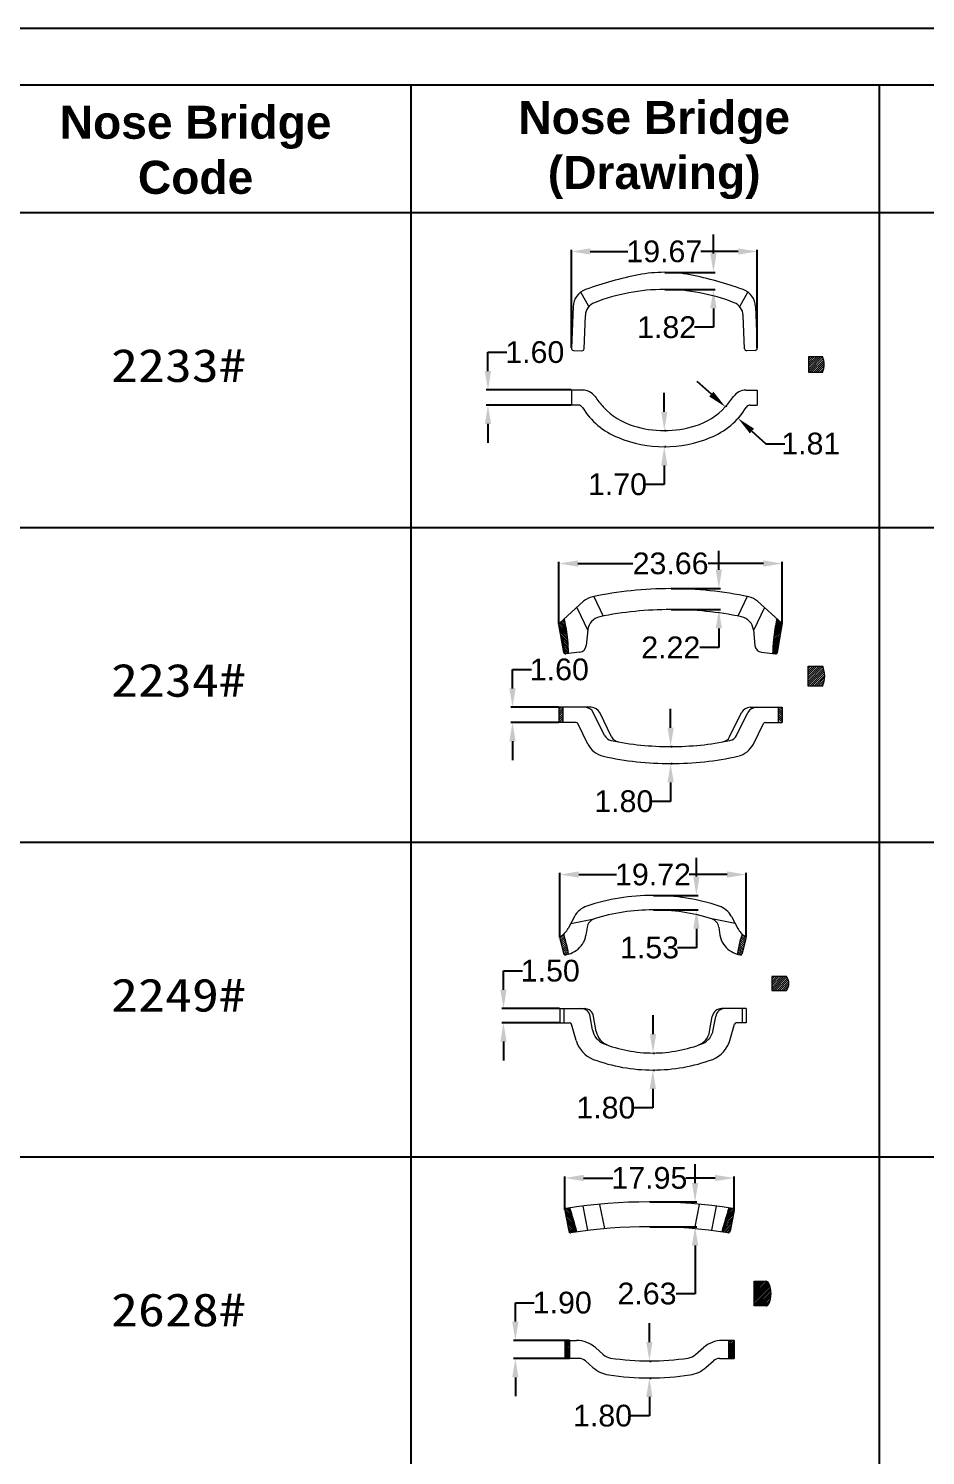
# Model space of a CAD drawing. Header units: inches. Extents: x 3613 to 8393, y -2205 to -794.
# Drawn here: x 5851 to 5946, y -1039.8 to -888.6 of the extents above; entities that cross this region are included whole.
import ezdxf

# ---------------------------------------------------------------- set-up
doc = ezdxf.new("R2010")
doc.units = ezdxf.units.IN
doc.header["$MEASUREMENT"] = 0
doc.layers.add('2', color=1, linetype='Continuous')
doc.styles.get("Standard").update_dxf_attribs({"font": 'arial.ttf'})
doc.dimstyles.new('Standard$0', dxfattribs={"dimtxt": 2.3, "dimasz": 2, "dimexe": 1, "dimexo": 1, "dimgap": 1, "dimtad": 0, "dimtih": 1, "dimtoh": 1, "dimdec": 1, "dimzin": 0, "dimdsep": 46, "dimtxsty": 'Standard', "dimcen": 0, "dimclrd": 4, "dimclre": 4, "dimclrt": 4, "dimadec": 1, "dimazin": 0, "dimtfac": 1, "dimtdec": 1, "dimtofl": 0, "dimtmove": 0, "dimatfit": 0, "dimfxl": 1, "dimtolj": 1, "dimtzin": 0, "dimarcsym": 0})

# ---------------------------------------------------------------- blocks, each defined once
blk = doc.blocks.new('*D320')
at = {"color": 0, "lineweight": -2, "transparency": 16777216}
for p, q in [((5899.69, -924.93), (5899.69, -922.93)), ((5899.69, -922.93), (5901.69, -922.93)), ((5908.49, -926.93), (5899.51, -926.93)), ((5908.49, -928.53), (5899.51, -928.53)), ((5899.69, -930.53), (5899.69, -932.53))]:
    blk.add_line(p, q, dxfattribs=at)
at = {"color": 0, "transparency": 16777216}
for points in [[(5899.35, -924.93), (5900.02, -924.93), (5899.69, -926.93)], [(5899.35, -930.53), (5900.02, -930.53), (5899.69, -928.53)]]:
    blk.add_solid(points, dxfattribs=at)
at = {"layer": 'Defpoints', "color": 0, "transparency": 16777216}
for p in [(5908.55, -926.93), (5899.69, -928.53), (5908.55, -928.53)]:
    blk.add_point(p, dxfattribs=at)
at = {"color": 0, "lineweight": 9, "transparency": 16777216, "insert": (5904.65, -922.93), "char_height": 2.3, "attachment_point": 5}
blk.add_mtext('\\A1;1.60', dxfattribs=at)
blk = doc.blocks.new('*D361')
at = {"color": 0, "lineweight": -2, "transparency": 16777216}
for p, q in [((5908.53, -922.45), (5908.53, -912.08)), ((5910.53, -912.26), (5914.51, -912.26)), ((5926.21, -912.26), (5922.23, -912.26)), ((5928.21, -922.45), (5928.21, -912.08))]:
    blk.add_line(p, q, dxfattribs=at)
at = {"color": 0, "transparency": 16777216}
for points in [[(5910.53, -911.93), (5910.53, -912.59), (5908.53, -912.26)], [(5926.21, -911.93), (5926.21, -912.59), (5928.21, -912.26)]]:
    blk.add_solid(points, dxfattribs=at)
at = {"layer": 'Defpoints', "color": 0, "transparency": 16777216}
for p in [(5928.21, -912.26), (5908.53, -922.51), (5928.21, -922.51)]:
    blk.add_point(p, dxfattribs=at)
at = {"color": 0, "lineweight": 9, "transparency": 16777216, "insert": (5918.37, -912.26), "char_height": 2.3, "attachment_point": 5}
blk.add_mtext('\\A1;19.67', dxfattribs=at)
blk = doc.blocks.new('*D313')
at = {"color": 0, "lineweight": -2, "transparency": 16777216}
for p, q in [((5907.21, -951.73), (5907.21, -945.13)), ((5909.21, -945.31), (5915.05, -945.31)), ((5928.87, -945.31), (5923.03, -945.31)), ((5930.87, -951.73), (5930.87, -945.13))]:
    blk.add_line(p, q, dxfattribs=at)
at = {"color": 0, "transparency": 16777216}
for points in [[(5909.21, -944.98), (5909.21, -945.65), (5907.21, -945.31)], [(5928.87, -944.98), (5928.87, -945.65), (5930.87, -945.31)]]:
    blk.add_solid(points, dxfattribs=at)
at = {"layer": 'Defpoints', "color": 0, "transparency": 16777216}
for p in [(5930.87, -945.31), (5907.21, -951.79), (5930.87, -951.79)]:
    blk.add_point(p, dxfattribs=at)
at = {"color": 0, "lineweight": 9, "transparency": 16777216, "insert": (5919.04, -945.31), "char_height": 2.3, "attachment_point": 5}
blk.add_mtext('\\A1;23.66', dxfattribs=at)
blk = doc.blocks.new('*D314')
at = {"color": 0, "lineweight": -2, "transparency": 16777216}
for p, q in [((5902.29, -958.54), (5902.29, -956.54)), ((5902.29, -956.54), (5904.29, -956.54)), ((5907.15, -960.54), (5902.11, -960.54)), ((5907.15, -962.14), (5902.11, -962.14)), ((5902.29, -964.14), (5902.29, -966.14))]:
    blk.add_line(p, q, dxfattribs=at)
at = {"color": 0, "transparency": 16777216}
for points in [[(5901.95, -958.54), (5902.62, -958.54), (5902.29, -960.54)], [(5901.95, -964.14), (5902.62, -964.14), (5902.29, -962.14)]]:
    blk.add_solid(points, dxfattribs=at)
at = {"layer": 'Defpoints', "color": 0, "transparency": 16777216}
for p in [(5902.29, -960.54), (5907.21, -960.54), (5907.21, -962.14)]:
    blk.add_point(p, dxfattribs=at)
at = {"color": 0, "lineweight": 9, "transparency": 16777216, "insert": (5907.25, -956.54), "char_height": 2.3, "attachment_point": 5}
blk.add_mtext('\\A1;1.60', dxfattribs=at)
blk = doc.blocks.new('*D315')
at = {"color": 0, "lineweight": -2, "transparency": 16777216}
for p, q in [((5924.15, -945.97), (5924.15, -943.97)), ((5919.1, -947.97), (5924.33, -947.97)), ((5919.1, -950.19), (5924.33, -950.19)), ((5924.15, -952.19), (5924.15, -954.19)), ((5924.15, -954.19), (5922.15, -954.19))]:
    blk.add_line(p, q, dxfattribs=at)
at = {"color": 0, "transparency": 16777216}
for points in [[(5923.82, -945.97), (5924.48, -945.97), (5924.15, -947.97)], [(5923.82, -952.19), (5924.48, -952.19), (5924.15, -950.19)]]:
    blk.add_solid(points, dxfattribs=at)
at = {"layer": 'Defpoints', "color": 0, "transparency": 16777216}
for p in [(5919.04, -947.97), (5919.04, -950.19), (5924.15, -950.19)]:
    blk.add_point(p, dxfattribs=at)
at = {"color": 0, "lineweight": 9, "transparency": 16777216, "insert": (5919.06, -954.19), "char_height": 2.3, "attachment_point": 5}
blk.add_mtext('\\A1;2.22', dxfattribs=at)
blk = doc.blocks.new('*D316')
at = {"color": 0, "lineweight": -2, "transparency": 16777216}
for p, q in [((5919.04, -962.7), (5919.04, -960.7)), ((5919.1, -964.7), (5919.22, -964.7)), ((5919.1, -966.5), (5919.22, -966.5)), ((5919.04, -968.5), (5919.04, -970.5)), ((5919.04, -970.5), (5917.04, -970.5))]:
    blk.add_line(p, q, dxfattribs=at)
at = {"color": 0, "transparency": 16777216}
for points in [[(5918.71, -962.7), (5919.38, -962.7), (5919.04, -964.7)], [(5918.71, -968.5), (5919.38, -968.5), (5919.04, -966.5)]]:
    blk.add_solid(points, dxfattribs=at)
at = {"layer": 'Defpoints', "color": 0, "transparency": 16777216}
for p in [(5919.04, -964.7), (5919.04, -966.5), (5919.04, -966.5)]:
    blk.add_point(p, dxfattribs=at)
at = {"color": 0, "lineweight": 9, "transparency": 16777216, "insert": (5914.08, -970.5), "char_height": 2.3, "attachment_point": 5}
blk.add_mtext('\\A1;1.80', dxfattribs=at)
blk = doc.blocks.new('*D317')
at = {"color": 0, "lineweight": -2, "transparency": 16777216}
for p, q in [((5923.58, -912.47), (5923.58, -910.47)), ((5918.43, -914.47), (5923.76, -914.47)), ((5918.43, -916.29), (5923.76, -916.29)), ((5923.58, -918.29), (5923.58, -920.29)), ((5923.58, -920.29), (5921.58, -920.29))]:
    blk.add_line(p, q, dxfattribs=at)
at = {"color": 0, "transparency": 16777216}
for points in [[(5923.24, -912.47), (5923.91, -912.47), (5923.58, -914.47)], [(5923.24, -918.29), (5923.91, -918.29), (5923.58, -916.29)]]:
    blk.add_solid(points, dxfattribs=at)
at = {"layer": 'Defpoints', "color": 0, "transparency": 16777216}
for p in [(5918.37, -914.47), (5918.37, -916.29), (5923.58, -916.29)]:
    blk.add_point(p, dxfattribs=at)
at = {"color": 0, "lineweight": 9, "transparency": 16777216, "insert": (5918.62, -920.29), "char_height": 2.3, "attachment_point": 5}
blk.add_mtext('\\A1;1.82', dxfattribs=at)
blk = doc.blocks.new('*D318')
at = {"color": 0, "lineweight": -2, "transparency": 16777216}
for p, q in [((5918.37, -929.23), (5918.37, -927.23)), ((5918.43, -931.23), (5918.55, -931.23)), ((5918.43, -932.93), (5918.55, -932.93)), ((5918.37, -934.93), (5918.37, -936.93)), ((5918.37, -936.93), (5916.37, -936.93))]:
    blk.add_line(p, q, dxfattribs=at)
at = {"color": 0, "transparency": 16777216}
for points in [[(5918.04, -929.23), (5918.71, -929.23), (5918.37, -931.23)], [(5918.04, -934.93), (5918.7, -934.93), (5918.37, -932.93)]]:
    blk.add_solid(points, dxfattribs=at)
at = {"layer": 'Defpoints', "color": 0, "transparency": 16777216}
for p in [(5918.37, -931.23), (5918.37, -932.93), (5918.37, -932.93)]:
    blk.add_point(p, dxfattribs=at)
at = {"color": 0, "lineweight": 9, "transparency": 16777216, "insert": (5913.41, -936.93), "char_height": 2.3, "attachment_point": 5}
blk.add_mtext('\\A1;1.70', dxfattribs=at)
blk = doc.blocks.new('*D319')
at = {"color": 0, "lineweight": -2, "transparency": 16777216}
for p, q in [((5923.36, -927.37), (5921.87, -926.03)), ((5924.88, -928.67), (5924.96, -928.58)), ((5926.22, -929.89), (5926.3, -929.8)), ((5927.66, -931.28), (5929.14, -932.62)), ((5929.14, -932.62), (5931.14, -932.62))]:
    blk.add_line(p, q, dxfattribs=at)
at = {"color": 0, "transparency": 16777216}
for points in [[(5923.58, -927.12), (5923.13, -927.62), (5924.84, -928.71)], [(5927.88, -931.03), (5927.43, -931.52), (5926.18, -929.93)]]:
    blk.add_solid(points, dxfattribs=at)
at = {"layer": 'Defpoints', "color": 0, "transparency": 16777216}
for p in [(5924.84, -928.71), (5926.18, -929.93), (5926.18, -929.93)]:
    blk.add_point(p, dxfattribs=at)
at = {"color": 0, "lineweight": 9, "transparency": 16777216, "insert": (5933.89, -932.62), "char_height": 2.3, "attachment_point": 5}
blk.add_mtext('\\A1;1.81', dxfattribs=at)
blk = doc.blocks.new('*D355')
at = {"color": 0, "lineweight": -2, "transparency": 16777216}
for p, q in [((5917.18, -995.16), (5917.19, -993.16)), ((5917.24, -997.16), (5917.35, -997.16)), ((5917.23, -998.96), (5917.34, -998.96)), ((5917.16, -1000.96), (5917.15, -1002.96)), ((5917.15, -1002.96), (5915.15, -1002.96))]:
    blk.add_line(p, q, dxfattribs=at)
at = {"color": 0, "transparency": 16777216}
for points in [[(5916.85, -995.16), (5917.52, -995.16), (5917.17, -997.16)], [(5916.82, -1000.96), (5917.49, -1000.96), (5917.16, -998.96)]]:
    blk.add_solid(points, dxfattribs=at)
at = {"layer": 'Defpoints', "color": 0, "transparency": 16777216}
for p in [(5917.17, -997.16), (5917.16, -998.96), (5917.16, -998.96)]:
    blk.add_point(p, dxfattribs=at)
at = {"color": 0, "lineweight": 9, "transparency": 16777216, "insert": (5912.18, -1002.96), "char_height": 2.3, "attachment_point": 5}
blk.add_mtext('\\A1;1.80', dxfattribs=at)
blk = doc.blocks.new('*D337')
at = {"color": 0, "lineweight": -2, "transparency": 16777216}
for p, q in [((5907.31, -984.91), (5907.31, -978.08)), ((5909.31, -978.26), (5913.32, -978.26)), ((5925.03, -978.26), (5921.02, -978.26)), ((5927.03, -984.91), (5927.03, -978.08))]:
    blk.add_line(p, q, dxfattribs=at)
at = {"color": 0, "transparency": 16777216}
for points in [[(5909.31, -977.92), (5909.31, -978.59), (5907.31, -978.26)], [(5925.03, -977.92), (5925.03, -978.59), (5927.03, -978.26)]]:
    blk.add_solid(points, dxfattribs=at)
at = {"layer": 'Defpoints', "color": 0, "transparency": 16777216}
for p in [(5927.03, -978.26), (5907.31, -984.97), (5927.03, -984.97)]:
    blk.add_point(p, dxfattribs=at)
at = {"color": 0, "lineweight": 9, "transparency": 16777216, "insert": (5917.17, -978.26), "char_height": 2.3, "attachment_point": 5}
blk.add_mtext('\\A1;19.72', dxfattribs=at)
blk = doc.blocks.new('*D338')
at = {"color": 0, "lineweight": -2, "transparency": 16777216}
for p, q in [((5921.77, -978.47), (5921.77, -976.47)), ((5917.23, -980.47), (5921.95, -980.47)), ((5917.23, -982), (5921.95, -982)), ((5921.77, -984), (5921.77, -986)), ((5921.77, -986), (5919.77, -986))]:
    blk.add_line(p, q, dxfattribs=at)
at = {"color": 0, "transparency": 16777216}
for points in [[(5921.44, -978.47), (5922.11, -978.47), (5921.77, -980.47)], [(5921.44, -984), (5922.11, -984), (5921.77, -982)]]:
    blk.add_solid(points, dxfattribs=at)
at = {"layer": 'Defpoints', "color": 0, "transparency": 16777216}
for p in [(5917.17, -980.47), (5917.17, -982), (5921.77, -982)]:
    blk.add_point(p, dxfattribs=at)
at = {"color": 0, "lineweight": 9, "transparency": 16777216, "insert": (5916.81, -986), "char_height": 2.3, "attachment_point": 5}
blk.add_mtext('\\A1;1.53', dxfattribs=at)
blk = doc.blocks.new('*D339')
at = {"color": 0, "lineweight": -2, "transparency": 16777216}
for p, q in [((5901.33, -990.45), (5901.33, -988.45)), ((5901.33, -988.45), (5903.33, -988.45)), ((5907.25, -992.45), (5901.15, -992.45)), ((5907.25, -993.95), (5901.15, -993.95)), ((5901.33, -995.95), (5901.33, -997.95))]:
    blk.add_line(p, q, dxfattribs=at)
at = {"color": 0, "transparency": 16777216}
for points in [[(5901, -990.45), (5901.66, -990.45), (5901.33, -992.45)], [(5901, -995.95), (5901.66, -995.95), (5901.33, -993.95)]]:
    blk.add_solid(points, dxfattribs=at)
at = {"layer": 'Defpoints', "color": 0, "transparency": 16777216}
for p in [(5901.33, -992.45), (5907.31, -992.45), (5907.31, -993.95)]:
    blk.add_point(p, dxfattribs=at)
at = {"color": 0, "lineweight": 9, "transparency": 16777216, "insert": (5906.29, -988.45), "char_height": 2.3, "attachment_point": 5}
blk.add_mtext('\\A1;1.50', dxfattribs=at)
blk = doc.blocks.new('*D636')
at = {"color": 0, "lineweight": -2, "transparency": 16777216}
for p, q in [((5902.59, -1025.61), (5902.59, -1023.61)), ((5902.59, -1023.61), (5904.59, -1023.61)), ((5908.32, -1027.61), (5902.41, -1027.61)), ((5908.32, -1029.51), (5902.41, -1029.51)), ((5902.59, -1031.51), (5902.59, -1033.51))]:
    blk.add_line(p, q, dxfattribs=at)
at = {"color": 0, "transparency": 16777216}
for points in [[(5902.26, -1025.61), (5902.92, -1025.61), (5902.59, -1027.61)], [(5902.26, -1031.51), (5902.92, -1031.51), (5902.59, -1029.51)]]:
    blk.add_solid(points, dxfattribs=at)
at = {"layer": 'Defpoints', "color": 0, "transparency": 16777216}
for p in [(5902.59, -1027.61), (5908.38, -1027.61), (5908.38, -1029.51)]:
    blk.add_point(p, dxfattribs=at)
at = {"color": 0, "lineweight": 9, "transparency": 16777216, "insert": (5907.56, -1023.61), "char_height": 2.3, "attachment_point": 5}
blk.add_mtext('\\A1;1.90', dxfattribs=at)
blk = doc.blocks.new('*D637')
at = {"color": 0, "lineweight": -2, "transparency": 16777216}
for p, q in [((5907.82, -1013.76), (5907.82, -1010.22)), ((5909.82, -1010.4), (5912.92, -1010.4)), ((5923.76, -1010.4), (5920.66, -1010.4)), ((5925.76, -1013.76), (5925.76, -1010.22))]:
    blk.add_line(p, q, dxfattribs=at)
at = {"color": 0, "transparency": 16777216}
for points in [[(5909.82, -1010.06), (5909.82, -1010.73), (5907.82, -1010.4)], [(5923.76, -1010.06), (5923.76, -1010.73), (5925.76, -1010.4)]]:
    blk.add_solid(points, dxfattribs=at)
at = {"layer": 'Defpoints', "color": 0, "transparency": 16777216}
for p in [(5925.76, -1010.4), (5907.82, -1013.82), (5925.76, -1013.82)]:
    blk.add_point(p, dxfattribs=at)
at = {"color": 0, "lineweight": 9, "transparency": 16777216, "insert": (5916.79, -1010.4), "char_height": 2.3, "attachment_point": 5}
blk.add_mtext('\\A1;17.95', dxfattribs=at)
blk = doc.blocks.new('*D638')
at = {"color": 0, "lineweight": -2, "transparency": 16777216}
for p, q in [((5916.79, -1027.78), (5916.79, -1025.78)), ((5916.85, -1029.78), (5916.97, -1029.78)), ((5916.85, -1031.58), (5916.97, -1031.58)), ((5916.79, -1033.58), (5916.79, -1035.58)), ((5916.79, -1035.58), (5914.79, -1035.58))]:
    blk.add_line(p, q, dxfattribs=at)
at = {"color": 0, "transparency": 16777216}
for points in [[(5916.46, -1027.78), (5917.12, -1027.78), (5916.79, -1029.78)], [(5916.46, -1033.58), (5917.12, -1033.58), (5916.79, -1031.58)]]:
    blk.add_solid(points, dxfattribs=at)
at = {"layer": 'Defpoints', "color": 0, "transparency": 16777216}
for p in [(5916.79, -1029.78), (5916.79, -1031.58), (5916.79, -1031.58)]:
    blk.add_point(p, dxfattribs=at)
at = {"color": 0, "lineweight": 9, "transparency": 16777216, "insert": (5911.83, -1035.58), "char_height": 2.3, "attachment_point": 5}
blk.add_mtext('\\A1;1.80', dxfattribs=at)
blk = doc.blocks.new('*D639')
at = {"color": 0, "lineweight": -2, "transparency": 16777216}
for p, q in [((5921.63, -1010.93), (5921.63, -1008.93)), ((5916.85, -1012.93), (5921.81, -1012.93)), ((5916.85, -1015.56), (5921.81, -1015.56)), ((5921.63, -1017.56), (5921.63, -1022.65)), ((5921.63, -1022.65), (5919.63, -1022.65))]:
    blk.add_line(p, q, dxfattribs=at)
at = {"color": 0, "transparency": 16777216}
for points in [[(5921.3, -1010.93), (5921.97, -1010.93), (5921.63, -1012.93)], [(5921.3, -1017.56), (5921.97, -1017.56), (5921.63, -1015.56)]]:
    blk.add_solid(points, dxfattribs=at)
at = {"layer": 'Defpoints', "color": 0, "transparency": 16777216}
for p in [(5916.79, -1012.93), (5916.79, -1015.56), (5921.63, -1015.56)]:
    blk.add_point(p, dxfattribs=at)
at = {"color": 0, "lineweight": 9, "transparency": 16777216, "insert": (5916.54, -1022.65), "char_height": 2.3, "attachment_point": 5}
blk.add_mtext('\\A1;2.63', dxfattribs=at)

msp = doc.modelspace()

# ---------------------------------------------------------------- hatches: boundary and pattern name
at = {"lineweight": 9}
h = msp.add_hatch(dxfattribs=at)
h.set_pattern_fill('ANSI31', color=1, scale=0.05, style=0)
h.set_pattern_definition([(45, (5624.058, -1150.09468), (-0.1122532, 0.1122532), [])])
edge = h.paths.add_edge_path()
edge.add_arc((5933.412, -924.228), 1.906, 333.51896, 386.48104)
edge.add_line((5935.118, -923.378), (5933.668, -923.378))
edge.add_line((5933.668, -923.378), (5933.668, -925.078))
edge.add_line((5933.668, -925.078), (5935.118, -925.078))
h = msp.add_hatch(dxfattribs=at)
h.set_pattern_fill('ANSI31', color=1, style=0)
h.set_pattern_definition([(135, (8056.45478, -1071.60615), (0.088388348, 0.088388348), [])])
h.paths.add_polyline_path([(5907.21, -951.823, -0.2564712), (5907.273, -951.641), (5907.788, -951.174, -0.0323578), (5908.141, -953.394, -0.0141051), (5908.235, -954.846), (5907.929, -954.883, -0.3991937), (5907.709, -954.718)])
h = msp.add_hatch(dxfattribs=at)
h.set_pattern_fill('ANSI31', color=1, style=0)
h.set_pattern_definition([(45, (3781.62467, -1071.60615), (-0.088388348, 0.088388348), [])])
h.paths.add_polyline_path([(5930.869, -951.823, 0.2564712), (5930.806, -951.641), (5930.292, -951.174, 0.0323578), (5929.939, -953.394, 0.0141051), (5929.845, -954.846), (5930.15, -954.883, 0.3991937), (5930.371, -954.718)])
h = msp.add_hatch(dxfattribs=at)
h.set_pattern_fill('ANSI31', color=1, scale=0.05, style=0)
h.set_pattern_definition([(45, (5481.78275, -1181.30033), (-0.1122532, 0.1122532), [])])
edge = h.paths.add_edge_path()
edge.add_arc((5932.508, -957.239), 2.856, 338.4314, 381.5686)
edge.add_line((5935.165, -956.189), (5933.615, -956.189))
edge.add_line((5933.615, -956.189), (5933.615, -958.289))
edge.add_line((5933.615, -958.289), (5935.165, -958.289))
h = msp.add_hatch(dxfattribs=at)
h.set_pattern_fill('ANSI31', color=1, scale=0.05, style=0)
h.set_pattern_definition([(45, (5482.532, -1182.9567), (-0.1122532, 0.1122532), [])])
h.paths.add_polyline_path([(5907.635, -960.541), (5907.208, -960.541), (5907.208, -962.041), (5907.635, -962.041)])
h = msp.add_hatch(dxfattribs=at)
h.set_pattern_fill('ANSI31', color=1, scale=0.05, style=0)
h.set_pattern_definition([(135, (6355.54745, -1182.9567), (0.1122532, 0.1122532), [])])
h.paths.add_polyline_path([(5930.445, -960.541), (5930.872, -960.541), (5930.872, -962.041), (5930.445, -962.041)])
h = msp.add_hatch(dxfattribs=at)
h.set_pattern_fill('ANSI31', color=1, scale=0.05, style=0)
h.set_pattern_definition([(45, (4475.30929, -1834.20993), (-0.112253202, 0.112253202), [])])
h.paths.add_polyline_path([(5907.706, -986.624, 0.4258261), (5907.956, -986.769), (5908.234, -986.689, 0.0432404), (5907.714, -984.568, -0.0441165), (5907.402, -984.805, 0.2577821), (5907.308, -984.975, 0.060155), (5907.314, -985.022)])
h = msp.add_hatch(dxfattribs=at)
h.set_pattern_fill('ANSI31', color=1, scale=0.05, style=0)
h.set_pattern_definition([(135, (7359.02912, -1834.20993), (0.112253202, 0.112253202), [])])
h.paths.add_polyline_path([(5926.624, -984.568, 0.0441165), (5926.937, -984.805, -0.3237679), (5927.024, -985.023, 0.000745), (5927.025, -985.022), (5926.632, -986.624, -0.4258261), (5926.383, -986.769), (5926.105, -986.689, -0.0432404)])
h = msp.add_hatch(dxfattribs=at)
h.set_pattern_fill('ANSI31', color=1, scale=0.05, style=0)
h.set_pattern_definition([(45, (4477.12266, -1833.12708), (-0.112253202, 0.112253202), [])])
edge = h.paths.add_edge_path()
edge.add_arc((5930.228, -989.798), 1.338, 325.90194, 394.09806)
edge.add_line((5931.336, -989.048), (5929.766, -989.048))
edge.add_line((5929.766, -989.048), (5929.766, -990.548))
edge.add_line((5929.766, -990.548), (5931.336, -990.548))
h = msp.add_hatch(dxfattribs=at)
h.set_pattern_fill('ANSI31', color=1, style=0)
h.set_pattern_definition([(135, (6352.98817, -1223.3947), (0.088388348, 0.088388348), [])])
h.paths.add_polyline_path([(5907.82, -1013.861, -0.4255104), (5907.986, -1013.625, -0.00174), (5908.379, -1013.565, -0.0023835), (5909.121, -1016.085, 0.0030165), (5908.47, -1016.181, -0.4025577), (5908.243, -1016.022)])
h = msp.add_hatch(dxfattribs=at)
h.set_pattern_fill('ANSI31', color=1, style=0)
h.set_pattern_definition([(45, (5480.59343, -1223.3947), (-0.088388348, 0.088388348), [])])
h.paths.add_polyline_path([(5924.461, -1016.085, -0.0030165), (5925.112, -1016.181, 0.4025577), (5925.339, -1016.022), (5925.761, -1013.861, 0.4255104), (5925.596, -1013.625, 0.00174), (5925.202, -1013.565, 0.0023835)])
h = msp.add_hatch(dxfattribs=at)
h.set_pattern_fill('ANSI31', color=1, style=0)
h.set_pattern_definition([(45, (5780.11632, -1085.06472), (-0.08838835, 0.08838835), [])])
edge = h.paths.add_edge_path()
edge.add_arc((5929.153, -1021.639), 0.3, 25.901, 90)
edge.add_line((5929.153, -1021.339), (5927.883, -1021.339))
edge.add_line((5927.883, -1021.339), (5927.883, -1023.939))
edge.add_line((5927.883, -1023.939), (5929.153, -1023.939))
edge.add_arc((5929.153, -1023.639), 0.3, 270, 334.099)
edge.add_arc((5927.093, -1022.639), 2.589, 334.099, 385.901)
h = msp.add_hatch(dxfattribs=at)
h.set_pattern_fill('ANSI31', color=1, style=0)
h.set_pattern_definition([(135, (6352.98817, -1223.89775), (0.088388348, 0.088388348), [])])
h.paths.add_polyline_path([(5907.817, -1029.507), (5908.379, -1029.507), (5908.379, -1027.607), (5907.817, -1027.607)])
h = msp.add_hatch(dxfattribs=at)
h.set_pattern_fill('ANSI31', color=1, style=0)
h.set_pattern_definition([(45, (5480.59343, -1223.89775), (-0.088388348, 0.088388348), [])])
h.paths.add_polyline_path([(5925.765, -1027.607), (5925.202, -1027.607), (5925.202, -1029.507), (5925.765, -1029.507)])

# ---------------------------------------------------------------- linework, layer by layer
for p, q in [((6171.935, -894.646), (5762.68, -894.646)), ((5891.505, -894.646), (5891.505, -1150.606)), ((5941.152, -894.646), (5941.152, -1150.606)), ((5775.497, -908.139), (6171.935, -908.139)), ((5775.497, -941.48), (6171.935, -941.48)), ((5775.497, -974.822), (6171.935, -974.822)), ((5775.497, -1008.164), (6171.935, -1008.164))]:
    msp.add_line(p, q)
at = {"color": 0, "lineweight": 9}
for p, q in [((5908.705, -918.093), (5908.535, -922.504)), ((5928.038, -918.093), (5928.208, -922.504)), ((5909.874, -922.555), (5910.01, -919.025)), ((5926.869, -922.555), (5926.733, -919.025)), ((5908.746, -922.732), (5909.646, -922.767)), ((5927.997, -922.732), (5927.097, -922.767)), ((5933.668, -923.378), (5935.118, -923.378)), ((5933.668, -925.078), (5933.668, -923.378)), ((5935.118, -925.078), (5933.668, -925.078)), ((5909.721, -926.934), (5908.535, -926.934)), ((5908.535, -926.934), (5908.535, -928.534)), ((5927.022, -926.934), (5928.208, -926.934)), ((5928.208, -926.934), (5928.208, -928.534)), ((5909.266, -928.534), (5908.535, -928.534)), ((5927.477, -928.534), (5928.208, -928.534)), ((5907.271, -951.629), (5909.823, -949.313)), ((5930.808, -951.629), (5928.256, -949.313)), ((5907.709, -954.718), (5907.208, -951.811)), ((5930.371, -954.718), (5930.871, -951.811)), ((5910.267, -952.352), (5910.103, -953.992)), ((5927.813, -952.352), (5927.976, -953.992)), ((5909.402, -954.707), (5907.929, -954.883)), ((5928.677, -954.707), (5930.15, -954.883)), ((5933.615, -956.189), (5935.165, -956.189)), ((5933.615, -958.289), (5933.615, -956.189)), ((5935.165, -958.289), (5933.615, -958.289)), ((5910.627, -960.541), (5907.208, -960.541)), ((5907.208, -960.541), (5907.208, -962.141)), ((5907.635, -960.541), (5907.635, -962.141)), ((5912.052, -963.525), (5910.848, -961.085)), ((5912.791, -963.667), (5911.524, -961.099)), ((5925.289, -963.667), (5926.555, -961.099)), ((5926.028, -963.525), (5927.231, -961.085)), ((5927.452, -960.541), (5930.872, -960.541)), ((5930.445, -960.541), (5930.445, -962.141)), ((5930.872, -960.541), (5930.872, -962.141)), ((5909.016, -962.141), (5907.208, -962.141)), ((5910.267, -964.434), (5909.195, -962.253)), ((5927.812, -964.434), (5928.884, -962.253)), ((5929.064, -962.141), (5930.872, -962.141)), ((5908.862, -982.687), (5908.182, -983.965)), ((5910.188, -983.826), (5910.072, -984.658)), ((5924.15, -983.826), (5924.266, -984.658)), ((5925.477, -982.687), (5926.156, -983.965)), ((5907.314, -985.022), (5907.706, -986.624)), ((5927.025, -985.022), (5926.632, -986.624)), ((5908.234, -986.689), (5907.956, -986.769)), ((5926.105, -986.689), (5926.383, -986.769)), ((5931.336, -989.048), (5929.766, -989.048)), ((5929.766, -989.048), (5929.766, -990.548)), ((5929.766, -990.548), (5931.336, -990.548)), ((5907.308, -992.45), (5909.895, -992.45)), ((5907.308, -992.45), (5907.308, -993.95)), ((5907.714, -992.45), (5907.714, -993.95)), ((5927.03, -992.45), (5924.443, -992.45)), ((5926.624, -992.45), (5926.624, -993.95)), ((5927.03, -992.45), (5927.03, -993.95)), ((5907.308, -993.95), (5908.339, -993.95)), ((5909.026, -995.826), (5908.532, -994.095)), ((5910.779, -994.714), (5910.525, -993.276)), ((5911.163, -994.874), (5910.88, -993.276)), ((5923.175, -994.874), (5923.458, -993.276)), ((5923.559, -994.714), (5923.814, -993.276)), ((5925.312, -995.826), (5925.807, -994.095)), ((5927.03, -993.95), (5925.999, -993.95)), ((5907.818, -1013.846), (5908.246, -1016.037)), ((5909.725, -1013.381), (5910.225, -1015.939)), ((5911.517, -1013.187), (5912.018, -1015.752)), ((5922.065, -1013.187), (5921.563, -1015.752)), ((5923.856, -1013.381), (5923.356, -1015.939)), ((5925.764, -1013.846), (5925.336, -1016.037)), ((5927.883, -1021.339), (5929.153, -1021.339)), ((5927.883, -1023.939), (5927.883, -1021.339)), ((5929.153, -1023.939), (5927.883, -1023.939)), ((5907.817, -1027.607), (5909.082, -1027.607)), ((5907.817, -1027.607), (5907.817, -1029.507)), ((5908.379, -1029.507), (5908.379, -1027.607)), ((5925.765, -1027.607), (5924.5, -1027.607)), ((5925.202, -1029.507), (5925.202, -1027.607)), ((5925.765, -1027.607), (5925.765, -1029.507)), ((5911.908, -1029.104), (5911.073, -1028.363)), ((5921.674, -1029.104), (5922.509, -1028.363)), ((5909.345, -1029.507), (5907.817, -1029.507)), ((5910.816, -1030.475), (5910.009, -1029.759)), ((5922.766, -1030.475), (5923.572, -1029.759)), ((5924.236, -1029.507), (5925.765, -1029.507))]:
    msp.add_line(p, q, dxfattribs=at)
msp.add_lwpolyline([(6175.973, -1185.646), (6175.973, -888.646), (5755.973, -888.646), (5755.973, -1185.646)], close=True)
for points in [[(5910.382, -918.094), (5909.522, -916.557)], [(5926.361, -918.094), (5927.221, -916.557)], [(5910.917, -948.804), (5911.907, -950.87)], [(5927.163, -948.804), (5926.172, -950.87)], [(5909.097, -949.986), (5910.26, -952.413)], [(5928.982, -949.986), (5927.819, -952.413)]]:
    msp.add_lwpolyline(points, dxfattribs=at)
for centre, radius, start, end in [((5923.151, -952.748), 38.75, 101.16591, 109.79841), ((5918.372, -928.532), 14.066, 90, 101.16591), ((5918.372, -928.532), 14.066, 78.83409, 90), ((5913.592, -952.748), 38.75, 70.20159, 78.83409), ((5910.704, -918.171), 2, 109.79841, 177.78694), ((5918.372, -936.588), 20.302, 90, 111.40654), ((5918.372, -936.588), 20.302, 68.59346, 90), ((5926.039, -918.171), 2, 2.21306, 70.20159), ((5911.509, -919.083), 1.5, 111.40654, 177.78694), ((5925.234, -919.083), 1.5, 2.21306, 68.59346), ((5908.755, -922.512), 0.22, 177.78694, 267.78694), ((5909.654, -922.547), 0.22, 267.78694, 357.78694), ((5927.089, -922.547), 0.22, 182.21306, 272.21306), ((5927.988, -922.512), 0.22, 272.21306, 2.21306), ((5933.412, -924.228), 1.906, 333.51896, 26.48104), ((5909.721, -928.534), 1.6, 34.83556, 90), ((5919.937, -921.424), 10.847, 214.83556, 222.23208), ((5916.806, -921.424), 10.847, 317.76792, 325.16444), ((5927.022, -928.534), 1.6, 90, 145.16444), ((5909.266, -929.034), 0.5, 31.73827, 90), ((5916.452, -924.589), 7.95, 211.73827, 248.22035), ((5917.138, -923.965), 7.066, 222.23208, 253.14713), ((5919.605, -923.965), 7.066, 286.85287, 317.76792), ((5920.291, -924.589), 7.95, 291.77965, 328.26173), ((5927.477, -929.034), 0.5, 90, 148.26173), ((5918.372, -920.336), 10.898, 252.46845, 269.99611), ((5918.371, -920.336), 10.898, 270.0039, 287.53157), ((5918.373, -920.134), 12.8, 247.63787, 269.99449), ((5918.37, -920.134), 12.8, 270.00551, 292.36213), ((5911.167, -950.794), 2, 101.90975, 132.22572), ((5919.04, -988.121), 40.148, 90, 101.90975), ((5919.04, -988.121), 40.148, 78.09025, 90), ((5926.912, -950.794), 2, 47.77428, 78.09025), ((5919.04, -988.121), 37.928, 90, 101.40083), ((5919.04, -988.121), 37.928, 78.59917, 90), ((5907.406, -951.778), 0.2, 132.22572, 189.7644), ((5890.834, -955.009), 17.382, 5.33109, 12.74435), ((5911.859, -952.51), 1.6, 101.40083, 174.31942), ((5926.221, -952.51), 1.6, 5.68058, 78.59917), ((5947.246, -955.009), 17.382, 167.25565, 174.66891), ((5930.674, -951.778), 0.2, 350.2356, 47.77428), ((5882.45, -955.791), 25.803, 2.09864, 5.33109), ((5955.63, -955.791), 25.803, 174.66891, 177.90136), ((5907.906, -954.684), 0.2, 189.7644, 276.81068), ((5909.307, -953.912), 0.8, 276.81068, 354.31942), ((5928.772, -953.912), 0.8, 185.68058, 263.18932), ((5930.174, -954.684), 0.2, 263.18932, 350.2356), ((5932.508, -957.239), 2.856, 338.4314, 21.5686), ((5909.959, -961.541), 1, 27.13911, 90), ((5910.627, -961.541), 1, 26.25281, 90), ((5927.452, -961.541), 1, 90, 153.74719), ((5928.121, -961.541), 1, 90, 152.86089), ((5909.016, -962.341), 0.2, 26.18273, 90), ((5929.064, -962.341), 0.2, 90, 153.81727), ((5912.949, -963.083), 1, 206.25281, 258.42098), ((5919.037, -933.365), 31.335, 258.42098, 270.0039), ((5913.688, -963.224), 1, 206.25281, 259.84227), ((5919.042, -933.365), 31.335, 269.9961, 281.57902), ((5924.392, -963.224), 1, 280.15773, 333.74719), ((5925.131, -963.083), 1, 281.57902, 333.74719), ((5912.492, -963.293), 2.5, 207.13911, 256.30278), ((5919.037, -933.365), 33.135, 257.56103, 270.0039), ((5919.042, -933.365), 33.135, 269.9961, 282.43897), ((5925.587, -963.293), 2.5, 283.69722, 332.86089), ((5917.169, -1002.88), 22.41, 90, 108.23165), ((5917.169, -1002.88), 22.41, 71.76835, 90), ((5910.869, -983.755), 2.274, 108.23165, 152.00726), ((5917.169, -1002.88), 20.88, 90, 107.3964), ((5917.169, -1002.88), 20.88, 72.6036, 90), ((5923.469, -983.755), 2.274, 27.99274, 71.76835), ((5911.246, -983.974), 1.067, 107.3964, 172.05267), ((5923.093, -983.974), 1.067, 7.94733, 72.6036), ((5907.508, -984.975), 0.2, 122.17944, 193.76986), ((5906.215, -982.92), 2.228, 302.17944, 332.00726), ((5895.734, -988.629), 12.65, 8.82069, 18.7245), ((5907.848, -984.348), 2.245, 324.99132, 352.05267), ((5926.49, -984.348), 2.245, 187.94733, 215.00868), ((5938.604, -988.629), 12.65, 161.2755, 171.17931), ((5928.123, -982.92), 2.228, 207.99274, 237.82056), ((5926.83, -984.975), 0.2, 346.23014, 57.82056), ((5907.901, -986.577), 0.2, 193.76986, 286.03214), ((5907.437, -984.06), 2.748, 286.85757, 324.99132), ((5926.901, -984.06), 2.748, 215.00868, 253.14243), ((5926.438, -986.577), 0.2, 253.96786, 346.23014), ((5930.228, -989.798), 1.338, 325.90194, 34.09806), ((5909.54, -993.45), 1, 10.04785, 90), ((5909.895, -993.45), 1, 10.04785, 90), ((5924.443, -993.45), 1, 90, 169.95215), ((5924.799, -993.45), 1, 90, 169.95215), ((5908.339, -994.15), 0.2, 15.94068, 90), ((5925.999, -994.15), 0.2, 90, 164.05932), ((5911.976, -994.983), 3.068, 195.94068, 248.10235), ((5912.684, -994.376), 1.934, 190.04785, 246.03932), ((5913.034, -994.542), 1.9, 190.04785, 250.37744), ((5921.304, -994.542), 1.9, 289.62256, 349.95215), ((5921.655, -994.376), 1.934, 293.96068, 349.95215), ((5922.363, -994.983), 3.068, 291.89765, 344.05932), ((5917.168, -982.946), 14.211, 248.23257, 270.02091), ((5917.17, -982.946), 14.211, 269.97909, 291.76743), ((5917.169, -980.625), 18.335, 249.77802, 270.01366), ((5917.169, -980.625), 18.335, 269.98634, 290.22198), ((5908.014, -1013.808), 0.2, 98.85894, 191.05939), ((5916.791, -1070.12), 57.192, 81.14106, 98.85894), ((5644.48, -1092.615), 275.484, 16.12906, 16.67531), ((6189.101, -1092.615), 275.484, 163.32469, 163.87094), ((5925.568, -1013.808), 0.2, 348.94061, 81.14106), ((5916.791, -1070.12), 54.562, 81.23072, 98.76928), ((5908.442, -1015.998), 0.2, 191.05939, 278.76928), ((5925.14, -1015.998), 0.2, 261.23072, 348.94061), ((5929.153, -1021.639), 0.3, 25.901, 90), ((5927.093, -1022.639), 2.589, 334.099, 25.901), ((5929.153, -1023.639), 0.3, 270, 334.099), ((5909.082, -1030.607), 3, 48.40639, 90), ((5924.5, -1030.607), 3, 90, 131.59361), ((5912.904, -1027.982), 1.5, 228.40639, 261.36047), ((5920.678, -1027.982), 1.5, 278.63953, 311.59361), ((5909.345, -1030.507), 1, 48.40639, 90), ((5912.969, -1028.049), 3.244, 228.40639, 261.52651), ((5916.791, -1002.398), 27.378, 261.36047, 278.63953), ((5920.612, -1028.049), 3.244, 278.47349, 311.59361), ((5924.236, -1030.507), 1, 90, 131.59361), ((5916.791, -1002.398), 29.178, 261.52651, 278.47349)]:
    msp.add_arc(centre, radius, start, end, dxfattribs=at)
at = {"layer": '2', "color": 0, "lineweight": 9}
for p, q in [((5908.46, -983.444), (5910.926, -982.955)), ((5925.879, -983.444), (5923.412, -982.955))]:
    msp.add_line(p, q, dxfattribs=at)

# ---------------------------------------------------------------- texts
at = {"char_height": 3.5, "width": 34.34827, "attachment_point": 5}
for s, insert in [('{\\fArial|b1|i0|c0|p34;Nose Bridge (Drawing)}', (5917.299, -901.512)), ('{\\fArial|b1|i0|c0|p34;Nose Bridge Code}', (5868.708, -901.512)), ('{\\fSimSun|b1|i0|c0|p2;\\W1.2;2233\\fSimSun|b1|i0|c134|p2;#}', (5866.893, -924.359)), ('{\\fSimSun|b1|i0|c0|p2;\\W1.2;2234\\fSimSun|b1|i0|c134|p2;#}', (5866.893, -957.701)), ('{\\fSimSun|b1|i0|c0|p2;\\W1.2;2249\\fSimSun|b1|i0|c134|p2;#}', (5866.893, -991.043)), ('{\\fSimSun|b1|i0|c0|p2;\\W1.2;2628\\fSimSun|b1|i0|c134|p2;#}', (5866.893, -1024.385))]:
    msp.add_mtext(s, dxfattribs=dict(at, insert=insert))

# ---------------------------------------------------------------- dimensions: what is measured, and where the dimension line sits
at = {"color": 3, "lineweight": 9}
for base, p1, p2, picture, middle in [((5928.208, -912.26), (5908.535, -922.512), (5928.208, -922.512), '*D361', (5918.372, -912.26)), ((5930.872, -945.312), (5907.208, -951.789), (5930.872, -951.789), '*D313', (5919.04, -945.312)), ((5927.03, -978.257), (5907.308, -984.975), (5927.03, -984.975), '*D337', (5917.169, -978.257)), ((5925.765, -1010.397), (5907.817, -1013.823), (5925.765, -1013.823), '*D637', (5916.791, -1010.397))]:
    dim = msp.add_linear_dim(base=base, p1=p1, p2=p2, dimstyle='Standard$0', override={"dimasz": 2, "dimexe": 0.18, "dimexo": 0.0625, "dimgap": 0.09, "dimdec": 2, "dimtxsty": 'Standard', "dimcen": 0.09, "dimclrd": 0, "dimclre": 0, "dimclrt": 0, "dimtdec": 2, "dimatfit": 3, "dimfxl": 1.25, "dimarcsym": 0}, dxfattribs=at)
    dim.commit()
    dim.dimension.update_dxf_attribs({"geometry": picture, "text_midpoint": middle})
for p1, p2, distance, picture, middle in [((5918.372, -914.466), (5918.372, -916.286), 5.206, '*D317', (5918.62, -920.286)), ((5924.837, -928.715), (5926.178, -929.931), 0, '*D319', (5933.887, -932.619)), ((5918.372, -931.234), (5918.371, -932.934), 0, '*D318', (5913.406, -936.934)), ((5907.208, -962.141), (5907.208, -960.541), 4.922, '*D314', (5907.251, -956.541)), ((5919.037, -964.7), (5919.037, -966.5), 0.005, '*D316', (5914.077, -970.5)), ((5917.169, -980.47), (5917.169, -982), 4.605, '*D338', (5916.805, -986)), ((5907.308, -993.95), (5907.308, -992.45), 5.979, '*D339', (5906.294, -988.45)), ((5917.174, -997.157), (5917.165, -998.96), 0, '*D355', (5912.18, -1002.96)), ((5908.379, -1029.507), (5908.379, -1027.607), 5.788, '*D636', (5907.556, -1023.607)), ((5916.791, -1029.776), (5916.791, -1031.576), 0, '*D638', (5911.826, -1035.576))]:
    dim = msp.add_aligned_dim(p1=p1, p2=p2, distance=distance, dimstyle='Standard$0', override={"dimasz": 2, "dimexe": 0.18, "dimexo": 0.0625, "dimgap": 0.09, "dimdec": 2, "dimtxsty": 'Standard', "dimcen": 0.09, "dimclrd": 0, "dimclre": 0, "dimclrt": 0, "dimtdec": 2, "dimatfit": 3, "dimfxl": 1.25, "dimarcsym": 0}, dxfattribs=at)
    dim.commit()
    dim.dimension.update_dxf_attribs({"geometry": picture, "text_midpoint": middle})
for base, p1, p2, picture, middle in [((5899.688, -928.534), (5908.555, -926.934), (5908.555, -928.534), '*D320', (5904.653, -922.934)), ((5924.149, -950.193), (5919.04, -947.973), (5919.04, -950.193), '*D315', (5919.064, -954.193)), ((5921.632, -1015.558), (5916.791, -1012.928), (5916.791, -1015.558), '*D639', (5916.536, -1022.655))]:
    dim = msp.add_linear_dim(base=base, p1=p1, p2=p2, angle=270, dimstyle='Standard$0', override={"dimasz": 2, "dimexe": 0.18, "dimexo": 0.0625, "dimgap": 0.09, "dimdec": 2, "dimtxsty": 'Standard', "dimcen": 0.09, "dimclrd": 0, "dimclre": 0, "dimclrt": 0, "dimtdec": 2, "dimatfit": 3, "dimfxl": 1.25, "dimarcsym": 0}, dxfattribs=at)
    dim.commit()
    dim.dimension.update_dxf_attribs({"geometry": picture, "text_midpoint": middle, "dimtype": 161})

doc.saveas('drawing.dxf')
